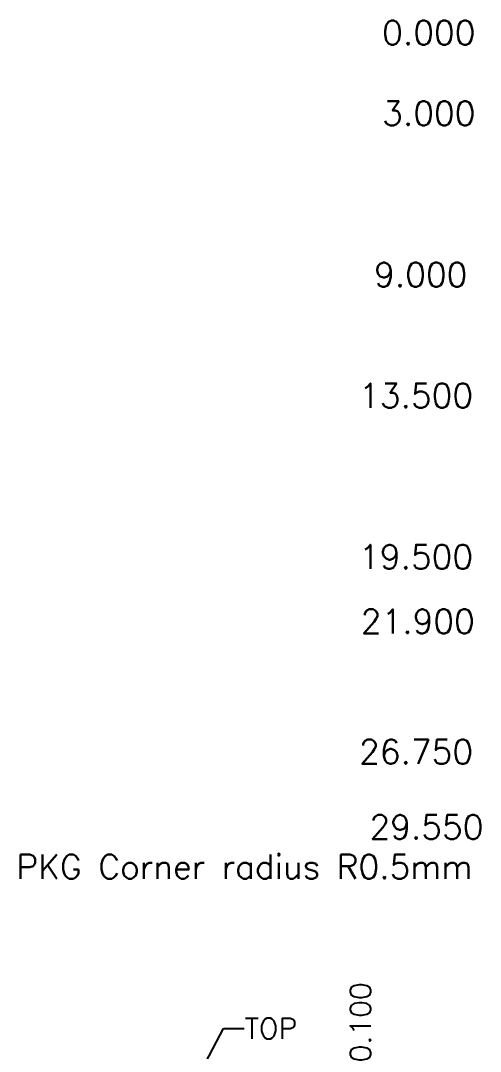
# Model space of a CAD drawing. Extents: x -116 to -15, y -123 to -4.
# Drawn here: x -115.54 to -98.43, y -82.95 to -44.6 of the extents above; entities that cross this region are included whole.
import ezdxf
from ezdxf.enums import TextEntityAlignment as Align

# ---------------------------------------------------------------- set-up
doc = ezdxf.new("R2010")
doc.units = 0
doc.header["$MEASUREMENT"] = 0
doc.layers.add('1D', color=4, linetype='CONTINUOUS')
doc.layers.add('3D', color=4, linetype='CONTINUOUS')
doc.styles.get("Standard").update_dxf_attribs({"font": 'ROMANS.SHX'})

msp = doc.modelspace()

# ---------------------------------------------------------------- linework, layer by layer
at = {"layer": '1D', "linetype": 'Continuous'}
for p, q in [((-108.791, -83.609), (-107.998, -82.094)), ((-107.998, -82.094), (-107.226, -82.094))]:
    msp.add_line(p, q, dxfattribs=at)

# ---------------------------------------------------------------- texts
at = {"layer": '1D'}
for s, p in [('0.000', (-102.089, -45.5)), ('3.000', (-102.089, -48.5)), ('9.000', (-102.389, -54.5)), ('13.500', (-102.947, -59)), ('19.500', (-102.947, -65)), ('26.750', (-102.947, -72.25))]:
    msp.add_text(s, height=0.9, rotation=360, dxfattribs=at).set_placement(p)
for s, p in [('21.900', (-102.885, -67.4)), ('PKG Corner radius R0.5mm', (-115.696, -76.527))]:
    msp.add_text(s, height=0.9, dxfattribs=at).set_placement(p)
at = {"layer": '1D', "linetype": 'Continuous'}
msp.add_text('0.100', height=0.772, rotation=90, dxfattribs=at).set_placement((-102.894, -81.867), align=Align.MIDDLE)
msp.add_text('TOP', height=0.772, dxfattribs=at).set_placement((-107.201, -82.094), align=Align.MIDDLE_LEFT)
at = {"layer": '3D', "insert": (-100.439, -74.6), "char_height": 0.9, "attachment_point": 5}
msp.add_mtext('\\A1;29.550', dxfattribs=at)

doc.saveas('drawing.dxf')
